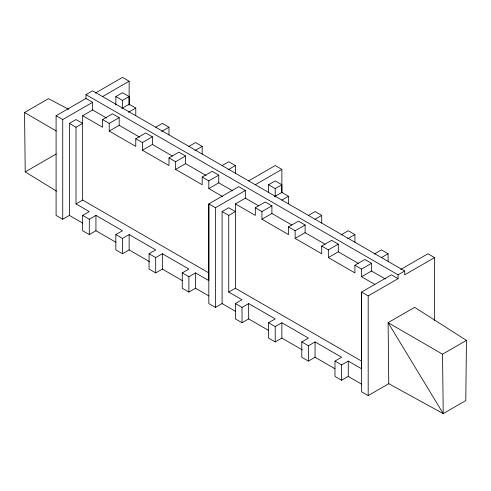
<?xml version="1.0" encoding="UTF-8"?>
<svg xmlns="http://www.w3.org/2000/svg" width="491" height="491" viewBox="0 0 491 491"><rect width="100%" height="100%" fill="white"/><g stroke="black" fill="none" stroke-linecap="round" stroke-linejoin="round"><path stroke-width="0.74" d="M434.584 320.451L434.584 257.579L404.707 274.825L404.707 270.995L92.615 90.81L85.974 94.64L85.974 98.476L56.091 115.729L56.091 215.408L62.731 219.238L69.372 215.408L82.654 223.074M62.731 219.238L62.731 119.565L56.091 115.729M69.372 215.408L69.372 123.394L76.013 119.565L82.654 123.394L76.013 127.23L69.372 123.394M76.013 127.23L76.013 203.906L89.294 211.572L82.654 215.408L82.654 230.739L89.294 234.575L95.935 230.739L115.851 242.241M89.294 234.575L89.294 219.238L95.935 215.408L122.492 230.739L115.851 234.575L115.851 249.907L122.492 253.743L129.133 249.907L129.133 234.575L122.492 238.411L115.851 234.575M106.559 118.03L92.615 109.978L92.615 102.312L85.974 98.476M119.172 117.644L109.211 123.394L109.211 131.066L119.172 125.315L119.172 117.644L112.531 113.814L102.57 119.565L102.57 127.23L82.654 115.729L82.654 200.07L208.816 272.91M95.266 93.112L122.492 77.394L129.133 81.224L129.133 104.994L129.133 96.561L122.492 92.725L115.851 96.561L115.851 104.994M152.376 136.811L142.415 142.562L142.415 150.234L152.376 144.483L152.376 136.811L145.735 132.981L135.774 138.732L135.774 146.398L109.211 131.066M185.573 155.985L175.618 161.735L175.618 169.401L185.573 163.65L185.573 155.985L178.933 152.149L168.978 157.899L168.978 165.565L142.415 150.234M218.777 175.152L208.816 180.903L208.816 188.569L218.777 182.818L218.777 175.152L212.137 171.316L202.175 177.067L202.175 184.733L175.618 169.401M361.542 361.088L235.379 288.248L235.379 203.906L245.34 198.155L245.34 190.483L238.7 186.654L208.816 203.906L208.816 303.579L215.457 307.415L215.457 207.736L208.816 203.906L208.816 280.582L195.535 272.91L188.894 276.746L182.253 272.91L182.253 288.248L188.894 292.077L195.535 288.248L208.816 295.913M215.457 307.415L222.098 303.585L222.098 211.572L228.738 207.736L235.379 211.572L228.738 215.408L222.098 211.572M228.738 215.408L228.738 292.077L242.02 299.749L235.379 303.579L235.379 318.917L242.02 322.747L248.661 318.917L268.577 330.418M242.02 322.747L242.02 307.415L248.661 303.579L275.218 318.917L268.577 322.753L268.577 338.084L275.218 341.92L281.859 338.084L281.859 322.753L275.218 326.583L268.577 322.753M271.897 205.821L261.936 211.572L261.936 219.238L271.897 213.487L271.897 205.821L265.257 201.985L255.295 207.736L255.295 215.408L235.379 203.906M281.859 192.828L281.859 169.401L275.218 165.565L248.661 180.903M305.101 224.988L295.14 230.739L295.14 238.405L305.101 232.654L305.101 224.988L298.46 221.153L288.499 226.903L288.499 234.575L261.936 219.238M338.299 244.156L328.344 249.907L328.344 257.579L338.299 251.828L338.299 244.156L331.658 240.326L321.703 246.077L321.703 253.743L295.14 238.405M371.503 263.323L361.542 269.074L361.542 276.746L371.503 270.995L371.503 263.323L364.862 259.494L354.901 265.244L354.901 272.91L328.344 257.579M85.974 94.64L398.066 274.825L398.066 278.661L391.425 274.825L361.542 292.077L361.542 391.757L368.182 395.593L368.182 295.913L361.542 292.077L361.542 368.753L348.26 361.088L341.619 364.923L334.979 361.088L334.979 376.419L341.619 380.255L348.26 376.419L361.542 384.091M388.768 383.704L388.105 322.667L414.662 307.335L466.45 340.38L465.793 400.576L443.22 413.606L388.768 383.704L368.182 395.593M56.483 191.109L25.213 171.893L24.55 112.47L48.456 98.666L68.752 109.376M62.731 119.565L92.615 102.312M102.57 96.561L129.133 81.224M82.654 115.729L92.615 109.978M115.851 96.561L122.492 100.391L129.133 96.561M121.829 108.443L129.133 104.227L135.774 108.063L135.774 115.729M25.213 171.893L56.219 153.99M128.47 112.279L135.774 108.063M155.696 127.23L162.337 123.394L168.978 127.23L168.978 134.896M161.674 131.447L168.978 127.23M76.013 203.906L82.654 200.07M188.894 146.398L195.535 142.562L202.175 146.398L202.175 154.064M194.872 150.614L202.175 146.398M222.098 165.565L228.738 161.735L235.379 165.565L235.379 173.237M228.076 169.782L235.379 165.565M215.457 207.736L245.34 190.483M255.302 184.739L281.859 169.401M268.577 192.404L268.577 184.733L275.218 180.903L281.859 184.733L281.859 192.404L274.555 196.621M182.253 280.582L162.337 269.08L155.696 272.91L149.055 269.08L149.055 253.743L155.696 249.907L129.133 234.575M149.055 253.743L155.696 257.579L162.337 253.743L188.894 269.08L182.253 272.91M268.577 184.733L275.218 188.569L281.859 184.733M281.859 200.07L288.499 196.234L288.499 203.906M308.422 215.408L315.062 211.572L321.703 215.408L321.703 223.074M315.062 219.238L321.703 215.408M228.738 292.077L235.379 288.248M340.957 234.956L348.26 230.739L354.901 234.575L354.901 242.241M347.597 238.792L354.901 234.575M374.16 254.123L381.464 249.907L388.105 253.743L388.105 261.408M381.464 257.579L388.105 253.743M400.717 269.461L427.943 253.743L434.584 257.579M398.066 274.825L404.707 270.995M368.182 295.913L398.066 278.661M334.979 368.753L315.062 357.252L308.422 361.088L301.781 357.252L301.781 341.92L308.422 338.084L281.859 322.753M301.781 341.92L308.422 345.75L315.062 341.92L341.619 357.252L334.979 361.088M442.544 354.183L443.22 413.606L388.105 322.667L442.544 354.183L466.45 340.38M281.859 192.404L288.499 196.234M119.172 125.315L139.757 137.198M152.376 144.483L172.298 155.985M185.573 163.65L206.159 175.532M218.777 182.818L232.722 190.87M245.34 198.155L258.616 205.821M271.897 213.487L291.82 224.988M305.101 232.654L325.024 244.156M338.299 251.828L358.221 263.323M371.503 270.995L385.447 279.048M102.57 119.565L109.211 123.394M135.774 138.732L142.415 142.562M168.978 157.899L175.618 161.735M202.175 177.067L208.816 180.903M255.295 207.736L261.936 211.572M288.499 226.903L295.14 230.739M321.703 246.077L328.344 249.907M354.901 265.244L361.542 269.074M208.816 188.569L222.761 196.621M361.542 276.746L374.823 284.412M82.654 215.408L89.294 219.238M235.379 303.579L242.02 307.415M129.133 249.907L149.718 261.795M222.098 303.585L235.379 311.251M281.859 338.084L302.444 349.966M24.55 112.47L56.219 130.993M348.26 361.088L348.26 376.419M341.619 364.923L341.619 380.255M315.062 341.92L315.062 357.252M308.422 345.75L308.422 361.088M275.218 188.569L275.218 197.001M275.218 326.583L275.218 341.92M248.661 303.579L248.661 318.917M195.535 272.91L195.535 288.248M188.894 276.746L188.894 292.077M162.337 253.743L162.337 269.08M155.696 257.579L155.696 272.91M122.492 100.391L122.492 108.063M122.492 238.411L122.492 253.743M95.935 215.408L95.935 230.739"/></g></svg>
